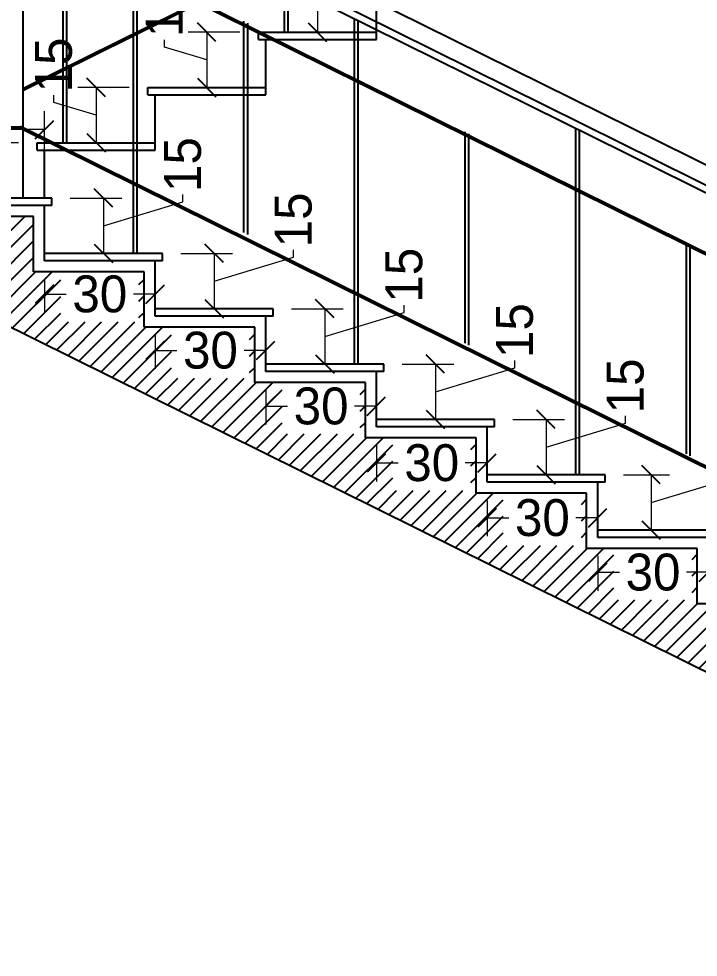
# Model space of a CAD drawing. Header units: centimetres. Extents: x 7997 to 116674, y 1017 to 13844.
# Drawn here: x 84352.2 to 84536.4, y 9690.6 to 9945 of the extents above; entities that cross this region are included whole.
import ezdxf

# ---------------------------------------------------------------- set-up
doc = ezdxf.new("R2010")
doc.units = ezdxf.units.CM
doc.header["$LTSCALE"] = 200
doc.header["$PDMODE"] = 2
for name, color, linetype in [('COL', 1, 'Continuous'), ('DIM', 11, 'Continuous'), ('STAIRS', 7, 'Continuous'), ('STEP', 7, 'Continuous')]:
    doc.layers.add(name, color=color, linetype=linetype)
doc.layers.add('WALL', color=3, linetype='Continuous', lineweight=25)
doc.styles.add('T2', font='')
doc.styles.get('T2').set_extended_font_data('Elisia')
doc.dimstyles.new('NORMAL-1', dxfattribs={"dimtxt": 10, "dimasz": 5, "dimexe": 5, "dimexo": 5, "dimgap": 1, "dimtad": 0, "dimdec": 0, "dimdsep": 46, "dimtxsty": 'T2', "dimblk1": 'OBLIQUE', "dimblk2": 'OBLIQUE', "dimsah": 1, "dimcen": 0.09, "dimclrd": 4, "dimclre": 4, "dimclrt": 6, "dimadec": 0, "dimazin": 0, "dimtfac": 1, "dimtdec": 0, "dimtofl": 0, "dimtmove": 1, "dimatfit": 3, "dimldrblk": 'OPEN30', "dimfxl": 0, "dimtolj": 1, "dimtzin": 0, "dimlwd": 5, "dimlwe": 5, "dimarcsym": 0})

# ---------------------------------------------------------------- blocks, each defined once
blk = doc.blocks.new('_OBLIQUE')
at = {"color": 0, "linetype": 'ByBlock'}
blk.add_line((-0.5, -0.5), (0.5, 0.5), dxfattribs=at)
blk = doc.blocks.new('*D989')
at = {"layer": 'Defpoints', "color": 0, "transparency": 16777216}
for p in [(84511.16, 9821.41), (84511.16, 9806.41), (84523.62, 9806.41)]:
    blk.add_point(p, dxfattribs=at)
at = {"layer": 'DIM', "color": 4, "lineweight": 5, "transparency": 16777216}
for p, q in [((84545.12, 9820.36), (84545.12, 9822.36)), ((84516.16, 9821.41), (84528.62, 9821.41)), ((84523.62, 9821.41), (84523.62, 9806.41)), ((84523.62, 9813.91), (84545.12, 9820.36)), ((84516.16, 9806.41), (84528.62, 9806.41))]:
    blk.add_line(p, q, dxfattribs=at)
at = {"layer": 'DIM', "color": 4, "lineweight": 5, "transparency": 16777216, "xscale": 5, "yscale": 5, "zscale": 5}
for p, rotation in [((84523.62, 9821.41), 90), ((84523.62, 9806.41), 270)]:
    blk.add_blockref('_OBLIQUE', p, dxfattribs=dict(at, rotation=rotation))
at = {"layer": 'DIM', "color": 6, "transparency": 16777216, "insert": (84545.12, 9830.5), "char_height": 10, "attachment_point": 5, "rotation": 90, "style": 'T2'}
blk.add_mtext('\\A1;15', dxfattribs=at)
blk = doc.blocks.new('_Open30')
at = {"color": 0, "linetype": 'ByBlock', "lineweight": -2}
for p, q in [((-1, 0.268), (0, 0)), ((0, 0), (-1, -0.268)), ((0, 0), (-1, 0))]:
    blk.add_line(p, q, dxfattribs=at)
blk = doc.blocks.new('*D990')
at = {"layer": 'Defpoints', "color": 0, "transparency": 16777216}
for p in [(84481.16, 9836.41), (84481.16, 9821.41), (84495.16, 9821.41)]:
    blk.add_point(p, dxfattribs=at)
at = {"layer": 'DIM', "color": 4, "lineweight": 5, "transparency": 16777216}
for p, q in [((84516.66, 9835.36), (84516.66, 9837.36)), ((84486.16, 9836.41), (84500.16, 9836.41)), ((84495.16, 9836.41), (84495.16, 9821.41)), ((84495.16, 9828.91), (84516.66, 9835.36)), ((84486.16, 9821.41), (84500.16, 9821.41))]:
    blk.add_line(p, q, dxfattribs=at)
at = {"layer": 'DIM', "color": 4, "lineweight": 5, "transparency": 16777216, "xscale": 5, "yscale": 5, "zscale": 5}
for p, rotation in [((84495.16, 9836.41), 90), ((84495.16, 9821.41), 270)]:
    blk.add_blockref('_OBLIQUE', p, dxfattribs=dict(at, rotation=rotation))
at = {"layer": 'DIM', "color": 6, "transparency": 16777216, "insert": (84516.66, 9845.5), "char_height": 10, "attachment_point": 5, "rotation": 90, "style": 'T2'}
blk.add_mtext('\\A1;15', dxfattribs=at)
blk = doc.blocks.new('*D991')
at = {"layer": 'Defpoints', "color": 0, "transparency": 16777216}
for p in [(84451.16, 9851.41), (84451.16, 9836.41), (84465.16, 9836.41)]:
    blk.add_point(p, dxfattribs=at)
at = {"layer": 'DIM', "color": 4, "lineweight": 5, "transparency": 16777216}
for p, q in [((84486.66, 9850.36), (84486.66, 9852.36)), ((84456.16, 9851.41), (84470.16, 9851.41)), ((84465.16, 9851.41), (84465.16, 9836.41)), ((84465.16, 9843.91), (84486.66, 9850.36)), ((84456.16, 9836.41), (84470.16, 9836.41))]:
    blk.add_line(p, q, dxfattribs=at)
at = {"layer": 'DIM', "color": 4, "lineweight": 5, "transparency": 16777216, "xscale": 5, "yscale": 5, "zscale": 5}
for p, rotation in [((84465.16, 9851.41), 90), ((84465.16, 9836.41), 270)]:
    blk.add_blockref('_OBLIQUE', p, dxfattribs=dict(at, rotation=rotation))
at = {"layer": 'DIM', "color": 6, "transparency": 16777216, "insert": (84486.66, 9860.5), "char_height": 10, "attachment_point": 5, "rotation": 90, "style": 'T2'}
blk.add_mtext('\\A1;15', dxfattribs=at)
blk = doc.blocks.new('*D992')
at = {"layer": 'Defpoints', "color": 0, "transparency": 16777216}
for p in [(84421.16, 9866.41), (84421.16, 9851.41), (84435.16, 9851.41)]:
    blk.add_point(p, dxfattribs=at)
at = {"layer": 'DIM', "color": 4, "lineweight": 5, "transparency": 16777216}
for p, q in [((84456.66, 9865.36), (84456.66, 9867.36)), ((84426.16, 9866.41), (84440.16, 9866.41)), ((84435.16, 9866.41), (84435.16, 9851.41)), ((84435.16, 9858.91), (84456.66, 9865.36)), ((84426.16, 9851.41), (84440.16, 9851.41))]:
    blk.add_line(p, q, dxfattribs=at)
at = {"layer": 'DIM', "color": 4, "lineweight": 5, "transparency": 16777216, "xscale": 5, "yscale": 5, "zscale": 5}
for p, rotation in [((84435.16, 9866.41), 90), ((84435.16, 9851.41), 270)]:
    blk.add_blockref('_OBLIQUE', p, dxfattribs=dict(at, rotation=rotation))
at = {"layer": 'DIM', "color": 6, "transparency": 16777216, "insert": (84456.66, 9875.5), "char_height": 10, "attachment_point": 5, "rotation": 90, "style": 'T2'}
blk.add_mtext('\\A1;15', dxfattribs=at)
blk = doc.blocks.new('*D993')
at = {"layer": 'Defpoints', "color": 0, "transparency": 16777216}
for p in [(84391.16, 9881.41), (84391.16, 9866.41), (84405.16, 9866.41)]:
    blk.add_point(p, dxfattribs=at)
at = {"layer": 'DIM', "color": 4, "lineweight": 5, "transparency": 16777216}
for p, q in [((84396.16, 9881.41), (84410.16, 9881.41)), ((84405.16, 9881.41), (84405.16, 9866.41)), ((84405.16, 9873.91), (84426.66, 9880.36)), ((84426.66, 9880.36), (84426.66, 9882.36)), ((84396.16, 9866.41), (84410.16, 9866.41))]:
    blk.add_line(p, q, dxfattribs=at)
at = {"layer": 'DIM', "color": 4, "lineweight": 5, "transparency": 16777216, "xscale": 5, "yscale": 5, "zscale": 5}
for p, rotation in [((84405.16, 9881.41), 90), ((84405.16, 9866.41), 270)]:
    blk.add_blockref('_OBLIQUE', p, dxfattribs=dict(at, rotation=rotation))
at = {"layer": 'DIM', "color": 6, "transparency": 16777216, "insert": (84426.66, 9890.5), "char_height": 10, "attachment_point": 5, "rotation": 90, "style": 'T2'}
blk.add_mtext('\\A1;15', dxfattribs=at)
blk = doc.blocks.new('*D994')
at = {"layer": 'Defpoints', "color": 0, "transparency": 16777216}
for p in [(84361.16, 9896.41), (84361.16, 9881.41), (84375.16, 9881.41)]:
    blk.add_point(p, dxfattribs=at)
at = {"layer": 'DIM', "color": 4, "lineweight": 5, "transparency": 16777216}
for p, q in [((84366.16, 9896.41), (84380.16, 9896.41)), ((84375.16, 9896.41), (84375.16, 9881.41)), ((84375.16, 9888.91), (84396.66, 9895.36)), ((84396.66, 9895.36), (84396.66, 9897.36)), ((84366.16, 9881.41), (84380.16, 9881.41))]:
    blk.add_line(p, q, dxfattribs=at)
at = {"layer": 'DIM', "color": 4, "lineweight": 5, "transparency": 16777216, "xscale": 5, "yscale": 5, "zscale": 5}
for p, rotation in [((84375.16, 9896.41), 90), ((84375.16, 9881.41), 270)]:
    blk.add_blockref('_OBLIQUE', p, dxfattribs=dict(at, rotation=rotation))
at = {"layer": 'DIM', "color": 6, "transparency": 16777216, "insert": (84396.66, 9905.5), "char_height": 10, "attachment_point": 5, "rotation": 90, "style": 'T2'}
blk.add_mtext('\\A1;15', dxfattribs=at)
blk = doc.blocks.new('*D995')
at = {"layer": 'Defpoints', "color": 0, "transparency": 16777216}
for p in [(84357.16, 9911.41), (84346.99, 9896.41), (84357.16, 9896.41)]:
    blk.add_point(p, dxfattribs=at)
at = {"layer": 'DIM', "color": 4, "lineweight": 5, "transparency": 16777216}
for p, q in [((84352.16, 9911.41), (84341.99, 9911.41)), ((84346.99, 9911.41), (84346.99, 9896.41)), ((84335.49, 9907.36), (84335.49, 9909.36)), ((84346.99, 9903.91), (84335.49, 9907.36)), ((84352.16, 9896.41), (84341.99, 9896.41))]:
    blk.add_line(p, q, dxfattribs=at)
at = {"layer": 'DIM', "color": 4, "lineweight": 5, "transparency": 16777216, "xscale": 5, "yscale": 5, "zscale": 5}
for p, rotation in [((84346.99, 9911.41), 90), ((84346.99, 9896.41), 270)]:
    blk.add_blockref('_OBLIQUE', p, dxfattribs=dict(at, rotation=rotation))
at = {"layer": 'DIM', "color": 6, "transparency": 16777216, "insert": (84335.49, 9917.5), "char_height": 10, "attachment_point": 5, "rotation": 90, "style": 'T2'}
blk.add_mtext('\\A1;15', dxfattribs=at)
blk = doc.blocks.new('*D996')
at = {"layer": 'Defpoints', "color": 0, "transparency": 16777216}
for p in [(84387.16, 9926.41), (84373.16, 9911.41), (84387.16, 9911.41)]:
    blk.add_point(p, dxfattribs=at)
at = {"layer": 'DIM', "color": 4, "lineweight": 5, "transparency": 16777216}
for p, q in [((84382.16, 9926.41), (84368.16, 9926.41)), ((84373.16, 9926.41), (84373.16, 9911.41)), ((84361.66, 9922.36), (84361.66, 9924.36)), ((84373.16, 9918.91), (84361.66, 9922.36)), ((84382.16, 9911.41), (84368.16, 9911.41))]:
    blk.add_line(p, q, dxfattribs=at)
at = {"layer": 'DIM', "color": 4, "lineweight": 5, "transparency": 16777216, "xscale": 5, "yscale": 5, "zscale": 5}
for p, rotation in [((84373.16, 9926.41), 90), ((84373.16, 9911.41), 270)]:
    blk.add_blockref('_OBLIQUE', p, dxfattribs=dict(at, rotation=rotation))
at = {"layer": 'DIM', "color": 6, "transparency": 16777216, "insert": (84361.66, 9932.5), "char_height": 10, "attachment_point": 5, "rotation": 90, "style": 'T2'}
blk.add_mtext('\\A1;15', dxfattribs=at)
blk = doc.blocks.new('*D997')
at = {"layer": 'Defpoints', "color": 0, "transparency": 16777216}
for p in [(84417.16, 9941.41), (84403.16, 9926.41), (84417.16, 9926.41)]:
    blk.add_point(p, dxfattribs=at)
at = {"layer": 'DIM', "color": 4, "lineweight": 5, "transparency": 16777216}
for p, q in [((84412.16, 9941.41), (84398.16, 9941.41)), ((84403.16, 9941.41), (84403.16, 9926.41)), ((84391.66, 9937.36), (84391.66, 9939.36)), ((84403.16, 9933.91), (84391.66, 9937.36)), ((84412.16, 9926.41), (84398.16, 9926.41))]:
    blk.add_line(p, q, dxfattribs=at)
at = {"layer": 'DIM', "color": 4, "lineweight": 5, "transparency": 16777216, "xscale": 5, "yscale": 5, "zscale": 5}
for p, rotation in [((84403.16, 9941.41), 90), ((84403.16, 9926.41), 270)]:
    blk.add_blockref('_OBLIQUE', p, dxfattribs=dict(at, rotation=rotation))
at = {"layer": 'DIM', "color": 6, "transparency": 16777216, "insert": (84391.66, 9947.5), "char_height": 10, "attachment_point": 5, "rotation": 90, "style": 'T2'}
blk.add_mtext('\\A1;15', dxfattribs=at)
blk = doc.blocks.new('*D998')
at = {"layer": 'Defpoints', "color": 0, "transparency": 16777216}
for p in [(84447.16, 9956.41), (84433.16, 9941.41), (84447.16, 9941.41)]:
    blk.add_point(p, dxfattribs=at)
at = {"layer": 'DIM', "color": 4, "lineweight": 5, "transparency": 16777216}
for p, q in [((84442.16, 9956.41), (84428.16, 9956.41)), ((84433.16, 9956.41), (84433.16, 9941.41)), ((84421.66, 9952.36), (84421.66, 9954.36)), ((84433.16, 9948.91), (84421.66, 9952.36)), ((84442.16, 9941.41), (84428.16, 9941.41))]:
    blk.add_line(p, q, dxfattribs=at)
at = {"layer": 'DIM', "color": 4, "lineweight": 5, "transparency": 16777216, "xscale": 5, "yscale": 5, "zscale": 5}
for p, rotation in [((84433.16, 9956.41), 90), ((84433.16, 9941.41), 270)]:
    blk.add_blockref('_OBLIQUE', p, dxfattribs=dict(at, rotation=rotation))
at = {"layer": 'DIM', "color": 6, "transparency": 16777216, "insert": (84421.66, 9962.5), "char_height": 10, "attachment_point": 5, "rotation": 90, "style": 'T2'}
blk.add_mtext('\\A1;15', dxfattribs=at)
blk = doc.blocks.new('*D1014')
at = {"layer": 'Defpoints', "color": 0, "transparency": 16777216}
for p in [(84509.16, 9804.41), (84539.16, 9804.41), (84509.16, 9794.95)]:
    blk.add_point(p, dxfattribs=at)
at = {"layer": 'DIM', "color": 4, "lineweight": 5, "transparency": 16777216}
for p, q in [((84509.16, 9799.41), (84509.16, 9789.95)), ((84539.16, 9799.41), (84539.16, 9789.95)), ((84509.16, 9794.95), (84515.07, 9794.95)), ((84539.16, 9794.95), (84533.26, 9794.95))]:
    blk.add_line(p, q, dxfattribs=at)
at = {"layer": 'DIM', "color": 4, "lineweight": 5, "transparency": 16777216, "xscale": 5, "yscale": 5, "zscale": 5, "rotation": 180}
blk.add_blockref('_OBLIQUE', (84509.16, 9794.95), dxfattribs=at)
at = {"layer": 'DIM', "color": 4, "lineweight": 5, "transparency": 16777216, "xscale": 5, "yscale": 5, "zscale": 5}
blk.add_blockref('_OBLIQUE', (84539.16, 9794.95), dxfattribs=at)
at = {"layer": 'DIM', "color": 6, "transparency": 16777216, "insert": (84524.16, 9794.95), "char_height": 10, "attachment_point": 5, "style": 'T2'}
blk.add_mtext('\\A1;30', dxfattribs=at)
blk = doc.blocks.new('*D1015')
at = {"layer": 'Defpoints', "color": 0, "transparency": 16777216}
for p in [(84479.16, 9819.41), (84509.16, 9819.41), (84479.16, 9809.72)]:
    blk.add_point(p, dxfattribs=at)
at = {"layer": 'DIM', "color": 4, "lineweight": 5, "transparency": 16777216}
for p, q in [((84479.16, 9814.41), (84479.16, 9804.72)), ((84509.16, 9814.41), (84509.16, 9804.72)), ((84479.16, 9809.72), (84485.07, 9809.72)), ((84509.16, 9809.72), (84503.26, 9809.72))]:
    blk.add_line(p, q, dxfattribs=at)
at = {"layer": 'DIM', "color": 4, "lineweight": 5, "transparency": 16777216, "xscale": 5, "yscale": 5, "zscale": 5, "rotation": 180}
blk.add_blockref('_OBLIQUE', (84479.16, 9809.72), dxfattribs=at)
at = {"layer": 'DIM', "color": 4, "lineweight": 5, "transparency": 16777216, "xscale": 5, "yscale": 5, "zscale": 5}
blk.add_blockref('_OBLIQUE', (84509.16, 9809.72), dxfattribs=at)
at = {"layer": 'DIM', "color": 6, "transparency": 16777216, "insert": (84494.16, 9809.72), "char_height": 10, "attachment_point": 5, "style": 'T2'}
blk.add_mtext('\\A1;30', dxfattribs=at)
blk = doc.blocks.new('*D1016')
at = {"layer": 'Defpoints', "color": 0, "transparency": 16777216}
for p in [(84449.16, 9834.41), (84479.16, 9834.41), (84449.16, 9824.61)]:
    blk.add_point(p, dxfattribs=at)
at = {"layer": 'DIM', "color": 4, "lineweight": 5, "transparency": 16777216}
for p, q in [((84449.16, 9829.41), (84449.16, 9819.61)), ((84479.16, 9829.41), (84479.16, 9819.61)), ((84449.16, 9824.61), (84455.07, 9824.61)), ((84479.16, 9824.61), (84473.26, 9824.61))]:
    blk.add_line(p, q, dxfattribs=at)
at = {"layer": 'DIM', "color": 4, "lineweight": 5, "transparency": 16777216, "xscale": 5, "yscale": 5, "zscale": 5, "rotation": 180}
blk.add_blockref('_OBLIQUE', (84449.16, 9824.61), dxfattribs=at)
at = {"layer": 'DIM', "color": 4, "lineweight": 5, "transparency": 16777216, "xscale": 5, "yscale": 5, "zscale": 5}
blk.add_blockref('_OBLIQUE', (84479.16, 9824.61), dxfattribs=at)
at = {"layer": 'DIM', "color": 6, "transparency": 16777216, "insert": (84464.16, 9824.61), "char_height": 10, "attachment_point": 5, "style": 'T2'}
blk.add_mtext('\\A1;30', dxfattribs=at)
blk = doc.blocks.new('*D1017')
at = {"layer": 'Defpoints', "color": 0, "transparency": 16777216}
for p in [(84419.16, 9849.41), (84449.16, 9849.41), (84419.16, 9839.99)]:
    blk.add_point(p, dxfattribs=at)
at = {"layer": 'DIM', "color": 4, "lineweight": 5, "transparency": 16777216}
for p, q in [((84419.16, 9844.41), (84419.16, 9834.99)), ((84449.16, 9844.41), (84449.16, 9834.99)), ((84419.16, 9839.99), (84425.07, 9839.99)), ((84449.16, 9839.99), (84443.26, 9839.99))]:
    blk.add_line(p, q, dxfattribs=at)
at = {"layer": 'DIM', "color": 4, "lineweight": 5, "transparency": 16777216, "xscale": 5, "yscale": 5, "zscale": 5, "rotation": 180}
blk.add_blockref('_OBLIQUE', (84419.16, 9839.99), dxfattribs=at)
at = {"layer": 'DIM', "color": 4, "lineweight": 5, "transparency": 16777216, "xscale": 5, "yscale": 5, "zscale": 5}
blk.add_blockref('_OBLIQUE', (84449.16, 9839.99), dxfattribs=at)
at = {"layer": 'DIM', "color": 6, "transparency": 16777216, "insert": (84434.16, 9839.99), "char_height": 10, "attachment_point": 5, "style": 'T2'}
blk.add_mtext('\\A1;30', dxfattribs=at)
blk = doc.blocks.new('*D1018')
at = {"layer": 'Defpoints', "color": 0, "transparency": 16777216}
for p in [(84389.16, 9864.41), (84419.16, 9864.41), (84389.16, 9855.12)]:
    blk.add_point(p, dxfattribs=at)
at = {"layer": 'DIM', "color": 4, "lineweight": 5, "transparency": 16777216}
for p, q in [((84389.16, 9859.41), (84389.16, 9850.12)), ((84419.16, 9859.41), (84419.16, 9850.12)), ((84389.16, 9855.12), (84395.07, 9855.12)), ((84419.16, 9855.12), (84413.26, 9855.12))]:
    blk.add_line(p, q, dxfattribs=at)
at = {"layer": 'DIM', "color": 4, "lineweight": 5, "transparency": 16777216, "xscale": 5, "yscale": 5, "zscale": 5, "rotation": 180}
blk.add_blockref('_OBLIQUE', (84389.16, 9855.12), dxfattribs=at)
at = {"layer": 'DIM', "color": 4, "lineweight": 5, "transparency": 16777216, "xscale": 5, "yscale": 5, "zscale": 5}
blk.add_blockref('_OBLIQUE', (84419.16, 9855.12), dxfattribs=at)
at = {"layer": 'DIM', "color": 6, "transparency": 16777216, "insert": (84404.16, 9855.12), "char_height": 10, "attachment_point": 5, "style": 'T2'}
blk.add_mtext('\\A1;30', dxfattribs=at)
blk = doc.blocks.new('*D1019')
at = {"layer": 'Defpoints', "color": 0, "transparency": 16777216}
for p in [(84359.16, 9879.41), (84389.16, 9879.41), (84359.16, 9870.37)]:
    blk.add_point(p, dxfattribs=at)
at = {"layer": 'DIM', "color": 4, "lineweight": 5, "transparency": 16777216}
for p, q in [((84359.16, 9874.41), (84359.16, 9865.37)), ((84389.16, 9874.41), (84389.16, 9865.37)), ((84359.16, 9870.37), (84365.07, 9870.37)), ((84389.16, 9870.37), (84383.26, 9870.37))]:
    blk.add_line(p, q, dxfattribs=at)
at = {"layer": 'DIM', "color": 4, "lineweight": 5, "transparency": 16777216, "xscale": 5, "yscale": 5, "zscale": 5, "rotation": 180}
blk.add_blockref('_OBLIQUE', (84359.16, 9870.37), dxfattribs=at)
at = {"layer": 'DIM', "color": 4, "lineweight": 5, "transparency": 16777216, "xscale": 5, "yscale": 5, "zscale": 5}
blk.add_blockref('_OBLIQUE', (84389.16, 9870.37), dxfattribs=at)
at = {"layer": 'DIM', "color": 6, "transparency": 16777216, "insert": (84374.16, 9870.37), "char_height": 10, "attachment_point": 5, "style": 'T2'}
blk.add_mtext('\\A1;30', dxfattribs=at)
blk = doc.blocks.new('*D1020')
at = {"layer": 'Defpoints', "color": 0, "transparency": 16777216}
for p in [(84229.16, 9914.97), (84229.16, 9894.41), (84359.16, 9894.41)]:
    blk.add_point(p, dxfattribs=at)
at = {"layer": 'DIM', "color": 4, "lineweight": 5, "transparency": 16777216}
for p, q in [((84229.16, 9899.41), (84229.16, 9919.97)), ((84359.16, 9899.41), (84359.16, 9919.97)), ((84229.16, 9914.97), (84281.26, 9914.97)), ((84359.16, 9914.97), (84307.07, 9914.97))]:
    blk.add_line(p, q, dxfattribs=at)
at = {"layer": 'DIM', "color": 4, "lineweight": 5, "transparency": 16777216, "xscale": 5, "yscale": 5, "zscale": 5, "rotation": 180}
blk.add_blockref('_OBLIQUE', (84229.16, 9914.97), dxfattribs=at)
at = {"layer": 'DIM', "color": 4, "lineweight": 5, "transparency": 16777216, "xscale": 5, "yscale": 5, "zscale": 5}
blk.add_blockref('_OBLIQUE', (84359.16, 9914.97), dxfattribs=at)
at = {"layer": 'DIM', "color": 6, "transparency": 16777216, "insert": (84294.16, 9914.97), "char_height": 10, "attachment_point": 5, "style": 'T2'}
blk.add_mtext('\\A1;130', dxfattribs=at)

msp = doc.modelspace()

# ---------------------------------------------------------------- hatches: boundary and pattern name
at = {"layer": 'DIM'}
h = msp.add_hatch(dxfattribs=at)
h.set_pattern_fill('ANSI31', color=8)
h.set_pattern_definition([(45, (869.1715, -17.982), (-2.24506403, 2.24506403), [])])
h.paths.add_polyline_path([(84696.1629, 9646.4088), (84209.1629, 9646.4088), (84209.1629, 9596.4088), (84229.1629, 9596.4088), (84229.1629, 9636.4088), (84696.1629, 9636.4088), (84696.1629, 9596.4088), (84716.1629, 9596.4088), (84716.1629, 9681.4088), (84754.0543, 9681.4088), (84754.0543, 9691.4088), (84716.1629, 9691.4088), (84716.1629, 9711.4088), (84686.1629, 9711.4088), (84686.1629, 9726.4088), (84656.1629, 9726.4088), (84656.1629, 9741.4088), (84626.1629, 9741.4088), (84626.1629, 9756.4088), (84596.1629, 9756.4088), (84596.1629, 9771.4088), (84566.1629, 9771.4088), (84566.1629, 9786.4088), (84536.1629, 9786.4088), (84536.1629, 9801.4088), (84506.1629, 9801.4088), (84506.1629, 9816.4088), (84476.1629, 9816.4088), (84476.1629, 9831.4088), (84446.1629, 9831.4088), (84446.1629, 9846.4088), (84416.1629, 9846.4088), (84416.1629, 9861.4088), (84386.1629, 9861.4088), (84386.1629, 9876.4088), (84356.1629, 9876.4088), (84356.1629, 9891.4088), (84209.1629, 9891.4088), (84209.1629, 9876.4088), (84319.5721, 9876.4088), (84696.1629, 9689.7703)])
h.paths.add_polyline_path([(84686.1629, 9586.4088), (84726.1629, 9586.4088), (84726.1629, 9596.4088), (84686.1629, 9596.4088)])
h.paths.add_polyline_path([(84258.3862, 9876.4088), (84258.3862, 9891.4088), (84243.3862, 9891.4088), (84243.3862, 9876.4088)], flags=17)
h.paths.add_polyline_path([(84663.5677, 9708.8625), (84684.7582, 9708.8625), (84684.7582, 9723.8625), (84663.5677, 9723.8625)], flags=16)
h.paths.add_polyline_path([(84633.5677, 9726.2525), (84654.7582, 9726.2525), (84654.7582, 9741.2525), (84633.5677, 9741.2525)], flags=16)
h.paths.add_polyline_path([(84603.5677, 9741.5427), (84624.7582, 9741.5427), (84624.7582, 9756.4088), (84603.5677, 9756.4088)], flags=16)
h.paths.add_polyline_path([(84573.5677, 9757.2141), (84594.7582, 9757.2141), (84594.7582, 9771.4088), (84573.5677, 9771.4088)], flags=16)
h.paths.add_polyline_path([(84543.5677, 9771.9175), (84564.7582, 9771.9175), (84564.7582, 9786.4088), (84543.5677, 9786.4088)], flags=16)
h.paths.add_polyline_path([(84513.5677, 9787.4456), (84534.7582, 9787.4456), (84534.7582, 9801.4088), (84513.5677, 9801.4088)], flags=16)
h.paths.add_polyline_path([(84483.5677, 9802.2161), (84504.7582, 9802.2161), (84504.7582, 9816.4088), (84483.5677, 9816.4088)], flags=16)
h.paths.add_polyline_path([(84453.5677, 9817.1114), (84474.7582, 9817.1114), (84474.7582, 9831.4088), (84453.5677, 9831.4088)], flags=16)
h.paths.add_polyline_path([(84423.5677, 9832.4893), (84444.7582, 9832.4893), (84444.7582, 9846.4088), (84423.5677, 9846.4088)], flags=16)
h.paths.add_polyline_path([(84393.5677, 9847.6211), (84414.7582, 9847.6211), (84414.7582, 9861.4088), (84393.5677, 9861.4088)], flags=16)
h.paths.add_polyline_path([(84363.5677, 9862.8726), (84384.7582, 9862.8726), (84384.7582, 9876.4088), (84363.5677, 9876.4088)], flags=16)
h.paths.add_polyline_path([(84693.5677, 9693.8625), (84714.7582, 9693.8625), (84714.7582, 9708.8625), (84693.5677, 9708.8625)], flags=16)

# ---------------------------------------------------------------- linework, layer by layer
at = {"layer": 'COL'}
for p, q in [((84356.1629, 9891.4088), (84209.1629, 9891.4088)), ((84356.1629, 9876.4088), (84356.1629, 9891.4088)), ((84696.1629, 9689.7703), (84319.5721, 9876.4088)), ((84386.1629, 9876.4088), (84356.1629, 9876.4088)), ((84386.1629, 9861.4088), (84386.1629, 9876.4088)), ((84416.1629, 9861.4088), (84386.1629, 9861.4088)), ((84416.1629, 9846.4088), (84416.1629, 9861.4088)), ((84446.1629, 9846.4088), (84416.1629, 9846.4088)), ((84446.1629, 9831.4088), (84446.1629, 9846.4088)), ((84476.1629, 9831.4088), (84446.1629, 9831.4088)), ((84476.1629, 9816.4088), (84476.1629, 9831.4088)), ((84506.1629, 9816.4088), (84476.1629, 9816.4088)), ((84506.1629, 9801.4088), (84506.1629, 9816.4088)), ((84536.1629, 9801.4088), (84506.1629, 9801.4088)), ((84536.1629, 9786.4088), (84536.1629, 9801.4088)), ((84566.1629, 9786.4088), (84536.1629, 9786.4088))]:
    msp.add_line(p, q, dxfattribs=at)
at = {"layer": 'STAIRS', "color": 8}
msp.add_line((84353.2542, 9989.3036), (84353.2542, 9896.4254), dxfattribs=at)
at = {"layer": 'STEP'}
for p, q in [((84449.1629, 9939.4088), (84449.1629, 9954.4088)), ((84417.1629, 9939.4088), (84417.1629, 9941.4088)), ((84417.1629, 9941.4088), (84449.1629, 9941.4088)), ((84417.1629, 9939.4088), (84449.1629, 9939.4088)), ((84419.1629, 9924.4088), (84419.1629, 9939.4088)), ((84387.1629, 9924.4088), (84387.1629, 9926.4088)), ((84387.1629, 9926.4088), (84419.1629, 9926.4088)), ((84387.1629, 9924.4088), (84419.1629, 9924.4088)), ((84389.1629, 9909.4088), (84389.1629, 9924.4088)), ((84357.1629, 9909.4088), (84357.1629, 9911.4088)), ((84357.1629, 9911.4088), (84389.1629, 9911.4088)), ((84357.1629, 9909.4088), (84389.1629, 9909.4088)), ((84359.1629, 9896.4088), (84359.1629, 9909.4088)), ((84361.1629, 9896.4088), (84229.1629, 9896.4088)), ((84361.1629, 9894.4088), (84361.1629, 9896.4088)), ((84361.1629, 9894.4088), (84229.1629, 9894.4088)), ((84359.1629, 9879.4088), (84359.1629, 9894.4088)), ((84391.1629, 9881.4088), (84359.1629, 9881.4088)), ((84391.1629, 9879.4088), (84391.1629, 9881.4088)), ((84391.1629, 9879.4088), (84359.1629, 9879.4088)), ((84389.1629, 9864.4088), (84389.1629, 9879.4088)), ((84421.1629, 9866.4088), (84389.1629, 9866.4088)), ((84421.1629, 9864.4088), (84421.1629, 9866.4088)), ((84421.1629, 9864.4088), (84389.1629, 9864.4088)), ((84419.1629, 9849.4088), (84419.1629, 9864.4088)), ((84451.1629, 9851.4088), (84419.1629, 9851.4088)), ((84451.1629, 9849.4088), (84451.1629, 9851.4088)), ((84451.1629, 9849.4088), (84419.1629, 9849.4088)), ((84449.1629, 9834.4088), (84449.1629, 9849.4088)), ((84481.1629, 9836.4088), (84449.1629, 9836.4088)), ((84481.1629, 9834.4088), (84449.1629, 9834.4088)), ((84479.1629, 9819.4088), (84479.1629, 9834.4088)), ((84481.1629, 9834.4088), (84481.1629, 9836.4088)), ((84511.1629, 9821.4088), (84479.1629, 9821.4088)), ((84511.1629, 9819.4088), (84479.1629, 9819.4088)), ((84509.1629, 9804.4088), (84509.1629, 9819.4088)), ((84511.1629, 9819.4088), (84511.1629, 9821.4088)), ((84541.1629, 9806.4088), (84509.1629, 9806.4088)), ((84541.1629, 9804.4088), (84509.1629, 9804.4088))]:
    msp.add_line(p, q, dxfattribs=at)
at = {"layer": 'WALL', "color": 8}
for p, q in [((84353.2542, 9926.0855), (84665.3702, 10080.7764)), ((84424.1629, 10034.1324), (84424.1629, 9941.4088)), ((84425.1629, 10034.6324), (84425.1629, 9941.4088)), ((84364.1629, 10005.6324), (84364.1629, 9911.4088)), ((84365.1629, 10006.1324), (84365.1629, 9911.4088)), ((84697.8358, 9826.365), (84353.2542, 9997.1558)), ((84696.2376, 9819.595), (84353.8205, 9989.3036)), ((84383.1629, 9974.7609), (84383.1629, 9881.4088)), ((84384.1629, 9974.2653), (84384.1629, 9881.4088)), ((84706.8426, 9798.0561), (84352.6217, 9973.6666)), ((84706.7145, 9797.5861), (84352.6217, 9973.1325)), ((84413.1629, 9944.3619), (84413.1629, 9887.0399)), ((84414.1629, 9943.8619), (84414.1629, 9886.5399)), ((84443.1629, 9945.0237), (84443.1629, 9851.4088)), ((84444.1629, 9944.5281), (84444.1629, 9851.4088)), ((84443.1629, 9929.3619), (84443.1629, 9872.0399)), ((84444.1629, 9928.8619), (84444.1629, 9871.5399)), ((84706.6104, 9740.3161), (84352.6217, 9915.8105)), ((84707.45, 9739.3623), (84352.6217, 9915.2764)), ((84473.1629, 9914.3619), (84473.1629, 9857.0399)), ((84474.1629, 9913.8619), (84474.1629, 9856.5399)), ((84503.1629, 9915.2866), (84503.1629, 9821.4088)), ((84504.1629, 9914.791), (84504.1629, 9821.4088)), ((84533.1629, 9884.3619), (84533.1629, 9827.0399)), ((84534.1629, 9883.8619), (84534.1629, 9826.5399))]:
    msp.add_line(p, q, dxfattribs=at)
for points in [[(84353.2542, 9925.5514), (84665.439, 10080.2764), (84668.3058, 10080.2764), (84668.3058, 10080.7764)], [(84353.8205, 9991.5397), (84696.7098, 9821.595), (84710.9127, 9821.595)]]:
    msp.add_lwpolyline(points, dxfattribs=at)
msp.add_lwpolyline([(84350.0201, 9915.7764), (84352.6217, 9915.7764), (84352.6217, 9915.2764), (84350.0201, 9915.2764)], close=True, dxfattribs=at)

# ---------------------------------------------------------------- dimensions: what is measured, and where the dimension line sits
at = {"layer": 'DIM'}
for base, p1, p2, picture, middle in [((84433.1629, 9941.4088), (84447.1629, 9956.4088), (84447.1629, 9941.4088), '*D998', (84421.6629, 9955.3588)), ((84403.1629, 9926.4088), (84417.1629, 9941.4088), (84417.1629, 9926.4088), '*D997', (84391.6629, 9940.3588)), ((84373.1629, 9911.4088), (84387.1629, 9926.4088), (84387.1629, 9911.4088), '*D996', (84361.6629, 9925.3588)), ((84346.9851, 9896.4088), (84357.1629, 9911.4088), (84357.1629, 9896.4088), '*D995', (84335.4851, 9910.3588)), ((84375.1629, 9881.4088), (84361.1629, 9896.4088), (84361.1629, 9881.4088), '*D994', (84396.6629, 9898.3588)), ((84405.1629, 9866.4088), (84391.1629, 9881.4088), (84391.1629, 9866.4088), '*D993', (84426.6629, 9883.3588)), ((84435.1629, 9851.4088), (84421.1629, 9866.4088), (84421.1629, 9851.4088), '*D992', (84456.6629, 9868.3588)), ((84465.1629, 9836.4088), (84451.1629, 9851.4088), (84451.1629, 9836.4088), '*D991', (84486.6629, 9853.3588)), ((84495.1629, 9821.4088), (84481.1629, 9836.4088), (84481.1629, 9821.4088), '*D990', (84516.6629, 9838.3588)), ((84523.6203, 9806.4088), (84511.1629, 9821.4088), (84511.1629, 9806.4088), '*D989', (84545.1203, 9823.3588))]:
    dim = msp.add_linear_dim(base=base, p1=p1, p2=p2, angle=90, dimstyle='NORMAL-1', dxfattribs=at)
    dim.commit()
    dim.dimension.update_dxf_attribs({"geometry": picture, "text_midpoint": middle})
for base, p1, p2, picture, middle in [((84229.1629, 9914.9723), (84359.1629, 9894.4088), (84229.1629, 9894.4088), '*D1020', (84294.1629, 9914.9723)), ((84359.1629, 9870.3726), (84389.1629, 9879.4088), (84359.1629, 9879.4088), '*D1019', (84374.1629, 9870.3726)), ((84389.1629, 9855.1211), (84419.1629, 9864.4088), (84389.1629, 9864.4088), '*D1018', (84404.1629, 9855.1211)), ((84419.1629, 9839.9893), (84449.1629, 9849.4088), (84419.1629, 9849.4088), '*D1017', (84434.1629, 9839.9893)), ((84449.1629, 9824.6114), (84479.1629, 9834.4088), (84449.1629, 9834.4088), '*D1016', (84464.1629, 9824.6114)), ((84479.1629, 9809.7161), (84509.1629, 9819.4088), (84479.1629, 9819.4088), '*D1015', (84494.1629, 9809.7161)), ((84509.1629, 9794.9456), (84539.1629, 9804.4088), (84509.1629, 9804.4088), '*D1014', (84524.1629, 9794.9456))]:
    dim = msp.add_linear_dim(base=base, p1=p1, p2=p2, dimstyle='NORMAL-1', dxfattribs=at)
    dim.commit()
    dim.dimension.update_dxf_attribs({"geometry": picture, "text_midpoint": middle})

doc.saveas('drawing.dxf')
